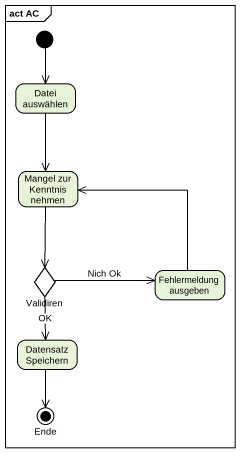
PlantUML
@startuml
mainframe act AC
hide empty description
state "Datei auswählen" as Datei_auswählen
state "Mangel zur Kenntnis nehmen" as Mangel_zur_Kenntnis_nehmen
state Validiren <<choice>>
state "Fehlermeldung ausgeben" as Fehlermeldung_ausgeben
state "Datensatz Speichern" as Datensatz_Speichern
state Ende <<end>>
[*] --> Datei_auswählen
Datei_auswählen --> Mangel_zur_Kenntnis_nehmen
Mangel_zur_Kenntnis_nehmen --> Validiren
Validiren -right-> Fehlermeldung_ausgeben : Nich Ok
Validiren --> Datensatz_Speichern : OK
Fehlermeldung_ausgeben -up-> Mangel_zur_Kenntnis_nehmen
Datensatz_Speichern --> Ende
@enduml
